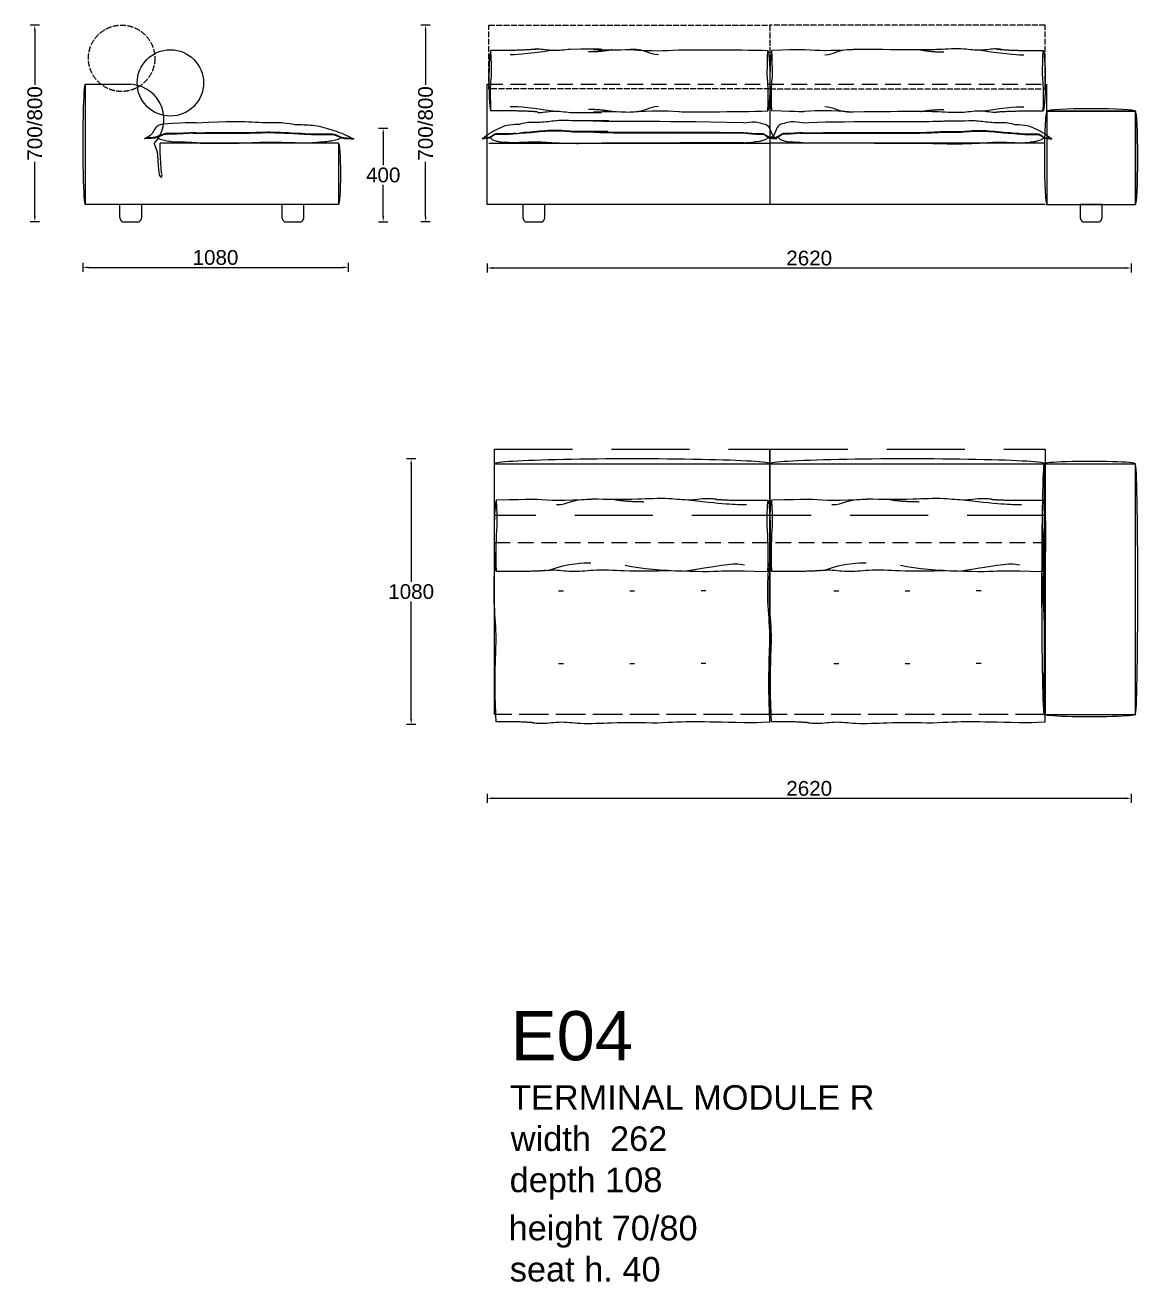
# Model space of a CAD drawing. Header units: millimetres. Extents: x 6668 to 47386, y -6732 to 35544.
# Drawn here: x 21900 to 26427, y 30400 to 35514 of the extents above; entities that cross this region are included whole.
import ezdxf

# ---------------------------------------------------------------- set-up
doc = ezdxf.new("R2010")
doc.units = ezdxf.units.MM
doc.linetypes.add('ACAD_ISO02W100', pattern=[15, 12, -3])
doc.linetypes.add('NASCOSTA', pattern=[9.525, 6.35, -3.175])
doc.layers.add('_ARREDO', color=7, linetype='Continuous')
doc.layers.add('TESTO', color=1, linetype='Continuous')
for name, color, linetype, lineweight in [('_CUSCINO SEDUTA', 8, 'Continuous', 9), ('_QUOTE', 1, 'Continuous', 9), ('_RULLO', 8, 'Continuous', 9)]:
    doc.layers.add(name, color=color, linetype=linetype, lineweight=lineweight)
doc.styles.add('Arial', font='arial.ttf')
doc.styles.get("Standard").update_dxf_attribs({"font": 'arial.ttf'})
doc.dimstyles.new('1_1', dxfattribs={"dimscale": 15, "dimtxt": 4, "dimasz": 1.5, "dimexe": 1.25, "dimexo": 2, "dimtad": 1, "dimtih": 1, "dimtoh": 1, "dimdec": 0, "dimtxsty": 'Standard', "dimcen": 2.5, "dimclrd": 256, "dimclre": 256, "dimclrt": 256, "dimadec": 0, "dimazin": 0, "dimtfac": 1, "dimtdec": 0, "dimtmove": 0, "dimatfit": 3, "dimfxl": 1.25, "dimfxlon": 1, "dimlwe": 0, "dimarcsym": 0})

# ---------------------------------------------------------------- blocks, each defined once
blk = doc.blocks.new('mr_central_112')
at = {"layer": '_ARREDO'}
for p, q in [((-56, -101.99), (-56, 0.01)), ((-56, 0.01), (56, 0.01)), ((56, 0.01), (56, -101.99))]:
    blk.add_line(p, q, dxfattribs=at)
at = {"layer": '_ARREDO', "linetype": 'ACAD_ISO02W100'}
blk.add_line((56, -101.99), (-56, -101.99), dxfattribs=at)
at = {"layer": '_ARREDO'}
blk.add_ellipse((0, 0), major_axis=(56, 0.01), ratio=0.035879, start_param=-0.000011, end_param=3.141593, dxfattribs=at)
at = {"layer": '_CUSCINO SEDUTA'}
for p, q in [((-30, -51.74), (-28, -51.74)), ((-1, -51.74), (1, -51.74)), ((30, -51.74), (28, -51.74)), ((-30, -81.24), (-28, -81.24)), ((-1, -81.24), (1, -81.24)), ((30, -81.24), (28, -81.24))]:
    blk.add_line(p, q, dxfattribs=at)
at = {"layer": '_CUSCINO SEDUTA', "lineweight": 9}
for points, degree in [([(-56.11, -56.03), (-56.31, -51.03), (-56.18, -46.03), (-55.78, -41.05)], 3), ([(55.25, -56.05), (55.08, -51.84), (55.15, -47.62), (55.42, -43.42)], 3), ([(-55.38, -69.61), (-55.45, -65.09), (-55.92, -60.56), (-56.11, -56.03)], 3), ([(55.98, -69.63), (55.91, -65.11), (55.44, -60.59), (55.25, -56.05)], 3), ([(-55.57, -78.73), (-55.47, -75.69), (-55.33, -72.65), (-55.38, -69.61)], 3), ([(55.79, -78.75), (55.89, -75.71), (56.03, -72.67), (55.98, -69.63)], 3), ([(-55.62, -97.4), (-55.83, -91.16), (-55.77, -84.93), (-55.57, -78.73)], 3), ([(55.74, -97.43), (55.53, -91.19), (55.59, -84.96), (55.79, -78.75)], 3), ([(-55.36, -104.97), (-55.4, -102.45), (-55.53, -99.92), (-55.62, -97.4)], 3), ([(56, -104.99), (55.96, -102.47), (55.83, -99.95), (55.74, -97.43)], 3), ([(-40.25, -105.38), (-45.92, -104.86), (-55.36, -104.97)], 2), ([(-40.25, -105.38), (-39.37, -105.5), (-38.55, -105.57), (-37.74, -105.6)], 3), ([(-37.74, -105.6), (-35.1, -105.67), (-32.49, -105.16), (-29.87, -105.07)], 3), ([(-29.87, -105.07), (-26.96, -104.97), (-24.03, -105.38), (-21.08, -105.55)], 3), ([(-21.08, -105.55), (-16.88, -105.78), (-12.64, -105.52), (-8.41, -105.37)], 3), ([(-8.41, -105.37), (-2.17, -105.16), (4.06, -105.21), (10.26, -105.42)], 3), ([(10.26, -105.42), (22.13, -104.67), (27.32, -104.82), (45.47, -105.26)], 3), ([(45.47, -105.26), (46.15, -105.31), (46.84, -105.38), (56, -104.99)], 3)]:
    blk.add_open_spline(points, degree=degree, dxfattribs=at)
at = {"layer": '_RULLO', "linetype": 'NASCOSTA', "ltscale": 5}
blk.add_lwpolyline([(-56, 5.97), (56, 5.97), (56, -21.03), (-56, -21.03)], close=True, dxfattribs=at)
at = {"layer": '_RULLO'}
blk.add_ellipse((-55.19, -29.32), major_axis=(0, 14.51), ratio=0.069077, start_param=0, end_param=3.141593, dxfattribs=at)
at = {"layer": '_RULLO', "extrusion": (0, 0, -1)}
blk.add_ellipse((55.17, -29.34), major_axis=(0, 14.51), ratio=0.069077, start_param=0, end_param=3.141593, dxfattribs=at)
at = {"layer": '_RULLO', "lineweight": 9}
for points, degree in [([(-38.66, -14.54), (-39.34, -14.48), (-40.03, -14.42), (-55.19, -14.81)], 3), ([(-54.92, -25.34), (-54.86, -24.65), (-54.8, -23.97), (-55.19, -14.81)], 3), ([(-16.45, -14.38), (-28.32, -15.13), (-33.5, -14.98), (-38.66, -14.54)], 3), ([(-30.79, -16.59), (-25.61, -16.59), (-25.61, -14.38), (-16.45, -14.38)], 3), ([(2.22, -14.43), (-4.02, -14.64), (-10.25, -14.58), (-16.45, -14.38)], 3), ([(-7.11, -14.56), (-1.61, -15.41), (4.73, -15.41)], 2), ([(14.89, -14.25), (10.69, -14.02), (6.45, -14.28), (2.22, -14.43)], 3), ([(23.68, -14.73), (20.77, -14.83), (17.84, -14.41), (14.89, -14.25)], 3), ([(31.55, -14.2), (28.91, -14.12), (26.31, -14.64), (23.68, -14.73)], 3), ([(23.68, -14.73), (38.39, -16.55), (43.41, -16.55), (46.44, -16.55)], 3), ([(34.06, -14.42), (33.19, -14.3), (32.36, -14.23), (31.55, -14.2)], 3), ([(34.06, -14.42), (38.73, -14.94), (55.17, -14.83)], 2), ([(54.91, -25.36), (54.85, -24.68), (54.79, -23.99), (55.17, -14.83)], 3), ([(-55.19, -43.83), (-55.47, -34.52), (-55.31, -29.92), (-54.92, -25.34)], 3), ([(55.17, -43.85), (55.46, -34.55), (55.29, -29.94), (54.91, -25.36)], 3), ([(-33.82, -43.28), (-26, -40.29), (-19.38, -40.29), (-16.86, -40.29)], 3), ([(45.72, -41.23), (40.7, -40.29), (37.26, -41.28), (21.63, -43.67)], 3), ([(-35.07, -43.41), (-39.75, -43.94), (-55.19, -43.83)], 2), ([(-35.07, -43.41), (-34.2, -43.3), (-33.38, -43.23), (-32.57, -43.2)], 3), ([(-32.57, -43.2), (-29.93, -43.12), (-27.32, -43.64), (-24.7, -43.73)], 3), ([(-24.7, -43.73), (-21.79, -43.83), (-18.86, -43.41), (-15.91, -43.25)], 3), ([(-15.91, -43.25), (-11.71, -43.02), (-7.47, -43.28), (-3.24, -43.43)], 3), ([(-3.24, -43.43), (3, -43.64), (9.23, -43.58), (15.43, -43.38)], 3), ([(-2.83, -41.28), (10.47, -44.07), (32.49, -43.97), (37.64, -43.54)], 3), ([(37.64, -43.54), (38.33, -43.48), (39.01, -43.42), (55.17, -43.81)], 3)]:
    blk.add_open_spline(points, degree=degree, dxfattribs=at)
blk = doc.blocks.new('armrest_38')
at = {"layer": '_ARREDO'}
for p, q in [((-19, -101.99), (-19, 0.01)), ((-19, -0.01), (18, 0.01)), ((18, -101.99), (18, 0.01)), ((-19, -101.99), (18, -101.99))]:
    blk.add_line(p, q, dxfattribs=at)
at = {"layer": '_ARREDO', "extrusion": (0, 0, -1)}
for centre, major_axis, ratio, start_param, end_param in [((-19, -50.99), (0, 51), 0.019608, 3.141593, 6.283185), ((-0.5, -101.99), (-18.5, 0), 0.054047, 3.14149, 6.304844)]:
    blk.add_ellipse(centre, major_axis=major_axis, ratio=ratio, start_param=start_param, end_param=end_param, dxfattribs=at)
at = {"layer": '_ARREDO'}
for centre, major_axis, ratio, start_param, end_param in [((-0.5, 0.01), (18.5, 0), 0.054047, -0.000103, 3.163251), ((18, -50.99), (0, 51), 0.019608, 3.141593, 6.283185)]:
    blk.add_ellipse(centre, major_axis=major_axis, ratio=ratio, start_param=start_param, end_param=end_param, dxfattribs=at)
blk = doc.blocks.new('*D241')
at = {"layer": '_QUOTE', "lineweight": 0, "transparency": 16777216}
for p, q in [((22134.7, 34546.8), (22134.7, 34509.3)), ((23214.5, 34546.8), (23214.5, 34509.3))]:
    blk.add_line(p, q, dxfattribs=at)
at = {"layer": '_QUOTE', "lineweight": -2, "transparency": 16777216}
blk.add_line((22157.2, 34528), (23192, 34528), dxfattribs=at)
at = {"layer": '_QUOTE', "transparency": 16777216}
for points in [[(22157.2, 34531.8), (22157.2, 34524.3), (22134.7, 34528)], [(23192, 34531.8), (23192, 34524.3), (23214.5, 34528)]]:
    blk.add_solid(points, dxfattribs=at)
at = {"layer": 'Defpoints', "color": 0, "transparency": 16777216}
for p in [(22134.7, 34992.4), (23214.5, 34908.8), (23214.5, 34528)]:
    blk.add_point(p, dxfattribs=at)
at = {"layer": '_QUOTE', "transparency": 16777216, "insert": (22674.6, 34568), "char_height": 60, "attachment_point": 5}
blk.add_mtext('1080', dxfattribs=at)
blk = doc.blocks.new('*D350')
at = {"layer": '_QUOTE', "lineweight": 0, "transparency": 16777216}
for p, q in [((23779.7, 34544.3), (23779.7, 34506.8)), ((26399.8, 34544.3), (26399.8, 34506.8))]:
    blk.add_line(p, q, dxfattribs=at)
at = {"layer": '_QUOTE', "lineweight": -2, "transparency": 16777216}
blk.add_line((23802.2, 34525.6), (26377.3, 34525.6), dxfattribs=at)
at = {"layer": '_QUOTE', "transparency": 16777216}
for points in [[(23802.2, 34529.3), (23802.2, 34521.8), (23779.7, 34525.6)], [(26377.3, 34529.3), (26377.3, 34521.8), (26399.8, 34525.6)]]:
    blk.add_solid(points, dxfattribs=at)
at = {"layer": 'Defpoints', "color": 0, "transparency": 16777216}
for p in [(26399.8, 34973.7), (23779.7, 34892.7), (26399.8, 34525.6)]:
    blk.add_point(p, dxfattribs=at)
at = {"layer": '_QUOTE', "transparency": 16777216, "insert": (25089.8, 34565.6), "char_height": 60, "attachment_point": 5}
blk.add_mtext('2620', dxfattribs=at)
blk = doc.blocks.new('*D247')
at = {"layer": '_QUOTE', "lineweight": 0, "transparency": 16777216}
for p, q in [((23779.7, 32386.4), (23779.7, 32348.9)), ((26399.8, 32386.4), (26399.8, 32348.9))]:
    blk.add_line(p, q, dxfattribs=at)
at = {"layer": '_QUOTE', "lineweight": -2, "transparency": 16777216}
blk.add_line((23802.2, 32367.7), (26377.3, 32367.7), dxfattribs=at)
at = {"layer": '_QUOTE', "transparency": 16777216}
for points in [[(23802.2, 32371.4), (23802.2, 32363.9), (23779.7, 32367.7)], [(26377.3, 32371.4), (26377.3, 32363.9), (26399.8, 32367.7)]]:
    blk.add_solid(points, dxfattribs=at)
at = {"layer": 'Defpoints', "color": 0, "transparency": 16777216}
for p in [(26399.8, 32813.4), (23779.7, 32734.8), (26399.8, 32367.7)]:
    blk.add_point(p, dxfattribs=at)
at = {"layer": '_QUOTE', "transparency": 16777216, "insert": (25089.8, 32407.7), "char_height": 60, "attachment_point": 5}
blk.add_mtext('2620', dxfattribs=at)
blk = doc.blocks.new('*D248')
at = {"layer": '_QUOTE', "lineweight": 0, "transparency": 16777216}
for p, q in [((23489.4, 33748.9), (23451.9, 33748.9)), ((23489.4, 32668.4), (23451.9, 32668.4))]:
    blk.add_line(p, q, dxfattribs=at)
at = {"layer": '_QUOTE', "lineweight": -2, "transparency": 16777216}
for p, q in [((23470.6, 33726.4), (23470.6, 33248.6)), ((23470.6, 32690.9), (23470.6, 33168.6))]:
    blk.add_line(p, q, dxfattribs=at)
at = {"layer": '_QUOTE', "transparency": 16777216}
for points in [[(23466.9, 33726.4), (23474.4, 33726.4), (23470.6, 33748.9)], [(23466.9, 32690.9), (23474.4, 32690.9), (23470.6, 32668.4)]]:
    blk.add_solid(points, dxfattribs=at)
at = {"layer": 'Defpoints', "color": 0, "transparency": 16777216}
for p in [(23470.6, 33748.9), (24384.1, 33748.9), (24361.7, 32668.4)]:
    blk.add_point(p, dxfattribs=at)
at = {"layer": '_QUOTE', "transparency": 16777216, "insert": (23470.6, 33208.6), "char_height": 60, "attachment_point": 5}
blk.add_mtext('1080', dxfattribs=at)
blk = doc.blocks.new('*D281')
at = {"layer": '_QUOTE', "lineweight": 0, "transparency": 16777216}
for p, q in [((21958.4, 35513.8), (21920.9, 35513.8)), ((21958.4, 34713.8), (21920.9, 34713.8))]:
    blk.add_line(p, q, dxfattribs=at)
at = {"layer": '_QUOTE', "lineweight": -2, "transparency": 16777216}
for p, q in [((21939.6, 35491.3), (21939.6, 35270.7)), ((21939.6, 34736.3), (21939.6, 34956.9))]:
    blk.add_line(p, q, dxfattribs=at)
at = {"layer": '_QUOTE', "transparency": 16777216}
for points in [[(21935.9, 35491.3), (21943.4, 35491.3), (21939.6, 35513.8)], [(21935.9, 34736.3), (21943.4, 34736.3), (21939.6, 34713.8)]]:
    blk.add_solid(points, dxfattribs=at)
at = {"layer": 'Defpoints', "color": 0, "transparency": 16777216}
for p in [(22509.7, 35513.8), (21939.6, 34713.8), (22702.1, 34713.8)]:
    blk.add_point(p, dxfattribs=at)
at = {"layer": '_QUOTE', "transparency": 16777216, "insert": (21939.6, 35113.8), "char_height": 60, "attachment_point": 5, "rotation": 90}
blk.add_mtext('700/800', dxfattribs=at)
blk = doc.blocks.new('*D282')
at = {"layer": '_QUOTE', "lineweight": 0, "transparency": 16777216}
for p, q in [((23548, 35513.8), (23510.5, 35513.8)), ((23548, 34713.8), (23510.5, 34713.8))]:
    blk.add_line(p, q, dxfattribs=at)
at = {"layer": '_QUOTE', "lineweight": -2, "transparency": 16777216}
for p, q in [((23529.2, 35491.3), (23529.2, 35270.7)), ((23529.2, 34736.3), (23529.2, 34956.9))]:
    blk.add_line(p, q, dxfattribs=at)
at = {"layer": '_QUOTE', "transparency": 16777216}
for points in [[(23525.5, 35491.3), (23533, 35491.3), (23529.2, 35513.8)], [(23525.5, 34736.3), (23533, 34736.3), (23529.2, 34713.8)]]:
    blk.add_solid(points, dxfattribs=at)
at = {"layer": 'Defpoints', "color": 0, "transparency": 16777216}
for p in [(24099.3, 35513.8), (23529.2, 34713.8), (24291.7, 34713.8)]:
    blk.add_point(p, dxfattribs=at)
at = {"layer": '_QUOTE', "transparency": 16777216, "insert": (23529.2, 35113.8), "char_height": 60, "attachment_point": 5, "rotation": 90}
blk.add_mtext('700/800', dxfattribs=at)
blk = doc.blocks.new('*D307')
at = {"layer": '_QUOTE', "lineweight": 0, "transparency": 16777216}
for p, q in [((23338.2, 35093.9), (23375.7, 35093.9)), ((23338.2, 34713.8), (23375.7, 34713.8))]:
    blk.add_line(p, q, dxfattribs=at)
at = {"layer": '_QUOTE', "lineweight": -2, "transparency": 16777216}
for p, q in [((23356.9, 35071.4), (23356.9, 34943.8)), ((23356.9, 34736.3), (23356.9, 34863.8))]:
    blk.add_line(p, q, dxfattribs=at)
at = {"layer": '_QUOTE', "transparency": 16777216}
for points in [[(23353.2, 35071.4), (23360.7, 35071.4), (23356.9, 35093.9)], [(23353.2, 34736.3), (23360.7, 34736.3), (23356.9, 34713.8)]]:
    blk.add_solid(points, dxfattribs=at)
at = {"layer": 'Defpoints', "color": 0, "transparency": 16777216}
for p in [(22713.4, 35093.9), (22713.4, 34713.8), (23356.9, 34713.8)]:
    blk.add_point(p, dxfattribs=at)
at = {"layer": '_QUOTE', "transparency": 16777216, "insert": (23356.9, 34903.8), "char_height": 60, "attachment_point": 5}
blk.add_mtext('400', dxfattribs=at)
blk = doc.blocks.new('PIEDINO MIAMI SOFT_PANAMA H7CM')
at = {"color": 0, "linetype": 'ByBlock', "lineweight": -2}
for points in [[(45, 0), (-45, 0)], [(-45, 0), (-45, -50.4)], [(-45, -50.4), (-45, -51.2), (-44.9, -52), (-44.8, -52.9), (-44.7, -53.7), (-44.5, -54.5), (-44.4, -55.3), (-44.2, -56.1), (-43.9, -56.9), (-43.7, -57.7), (-43.4, -58.5), (-43.1, -59.3), (-42.7, -60), (-42.4, -60.8), (-42, -61.5), (-41.6, -62.2), (-41.1, -63), (-40.7, -63.6), (-40.2, -64.3), (-39.7, -65), (-39.1, -65.6), (-38.6, -66.2), (-38, -66.8), (-37.4, -67.4), (-36.8, -68), (-36.1, -68.5), (-35.5, -69), (-34.8, -69.5), (-34.1, -70)], [(34.1, -70), (34.8, -69.5), (35.5, -69), (36.1, -68.5), (36.8, -68), (37.4, -67.4), (38, -66.8), (38.6, -66.2), (39.1, -65.6), (39.7, -65), (40.2, -64.3), (40.7, -63.6), (41.1, -63), (41.6, -62.2), (42, -61.5), (42.4, -60.8), (42.7, -60), (43.1, -59.3), (43.4, -58.5), (43.7, -57.7), (43.9, -56.9), (44.2, -56.1), (44.4, -55.3), (44.5, -54.5), (44.7, -53.7), (44.8, -52.9), (44.9, -52), (45, -51.2), (45, -50.4)], [(45, -50.4), (45, 0)], [(-34.1, -70), (34.1, -70)]]:
    blk.add_lwpolyline(points, dxfattribs=at)

msp = doc.modelspace()

# ---------------------------------------------------------------- linework, layer by layer
at = {"layer": '_ARREDO'}
for p, q in [((22144.6, 35273.5), (22144.6, 34783.8)), ((22144.6, 35273.5), (22305.9, 35273.5)), ((23779.7, 34783.8), (23779.7, 35273.5)), ((24929.7, 35284.5), (24929.7, 34783.8)), ((26056.8, 35163.7), (26056.8, 35273.5)), ((26056.8, 35163.7), (26416.8, 35163.7)), ((26056.8, 35163.7), (26056.8, 34783.8)), ((26416.8, 35163.7), (26056.8, 35163.7)), ((26056.8, 35163.7), (26056.8, 34783.8)), ((26416.8, 35163.7), (26416.8, 34783.8)), ((26416.8, 34783.8), (26416.8, 35163.7)), ((23174.5, 35033.8), (22449.5, 35033.8)), ((23174.5, 35033.8), (23174.5, 34783.8)), ((23786.8, 35033.8), (24929.7, 35033.8)), ((26049.7, 35033.8), (24929.7, 35033.8)), ((23174.5, 34783.8), (22144.6, 34783.8)), ((24929.7, 34783.8), (23779.7, 34783.8)), ((26049.7, 34783.8), (24929.7, 34783.8)), ((26056.8, 34783.8), (26416.8, 34783.8))]:
    msp.add_line(p, q, dxfattribs=at)
for points in [[(22144.6, 35273.5), (22328.4, 35273.5)], [(22338, 35272.1), (22328.4, 35273.5)], [(22425, 35032.5), (22426.5, 35028.2), (22437.1, 34998.3), (22442.7, 34926.6), (22446.1, 34904), (22451.2, 34896.1), (22456.8, 34895.6), (22457.2, 34903.5), (22455.5, 34914.1), (22453.4, 34930), (22449.5, 34996), (22448.9, 35020.8), (22449.5, 35029.3), (22449.5, 35033.8)]]:
    msp.add_lwpolyline(points, dxfattribs=at)
at = {"layer": '_ARREDO', "linetype": 'NASCOSTA', "ltscale": 10}
for points in [[(23779.7, 35273.5), (26056.8, 35273.5)], [(23809.7, 33408.9), (26049.7, 33408.9)]]:
    msp.add_lwpolyline(points, dxfattribs=at)
at = {"layer": '_ARREDO'}
msp.add_arc((22323.6, 35131.2), 141.6, 315.7566, 84.1693, dxfattribs=at)
for centre, major_axis, ratio, start_param, end_param in [((22144.6, 35028.9), (0, 244.6), 0.040884, 0, 3.141593), ((26056.8, 34973.7), (0, -189.9), 0.052652, 3.141593, 6.283185), ((26236.8, 35163.7), (-180, 0), 0.055556, 3.141593, 6.283185), ((26416.8, 34973.7), (0, 189.9), 0.052652, 3.141593, 6.283185), ((23174.5, 34908.8), (0, 125), 0.08, 3.141593, 6.283185)]:
    msp.add_ellipse(centre, major_axis=major_axis, ratio=ratio, start_param=start_param, end_param=end_param, dxfattribs=at)
at = {"layer": '_CUSCINO SEDUTA'}
for p, q in [((23024.9, 35073.4), (22993.7, 35074.8)), ((23894.1, 35073.4), (23913.8, 35074.8)), ((25942.4, 35073.4), (25922.8, 35074.8))]:
    msp.add_line(p, q, dxfattribs=at)
for points, degree in [([(22441, 35104.6), (22427.6, 35096.4), (22423.1, 35079.7), (22412.9, 35068.8)], 3), ([(22461.4, 35111.3), (22453.2, 35109.7), (22446.4, 35107.9), (22441, 35104.6)], 3), ([(22596.2, 35116.9), (22586.1, 35116.8), (22576.1, 35117.9), (22461.4, 35111.3)], 3), ([(22596.2, 35116.9), (22742.7, 35123.3), (22768.9, 35121.5), (22810.3, 35120.9)], 3), ([(22810.3, 35120.9), (22846.8, 35118.4), (22883.6, 35117.3), (22912.4, 35117.9)], 3), ([(22912.4, 35117.9), (22931.6, 35118.3), (22947.2, 35119.6), (22993.7, 35110.3)], 3), ([(22993.6, 35110.3), (22999.4, 35110), (23005.2, 35109.8), (23024.9, 35109)], 3), ([(23024.9, 35109), (23049.5, 35107.9), (23073.6, 35106.4), (23096.3, 35103.1)], 3), ([(23096.3, 35103.1), (23180.4, 35078.6), (23193.9, 35071.7), (23207.7, 35065)], 3), ([(23849, 35103.1), (23796, 35078.6), (23787.5, 35071.7), (23778.8, 35065)], 3), ([(23894.1, 35109), (23878.6, 35107.9), (23863.3, 35106.4), (23849, 35103.1)], 3), ([(23913.8, 35110.3), (23910.2, 35110), (23906.5, 35109.8), (23894.1, 35109)], 3), ([(23965, 35117.9), (23953, 35118.3), (23943.1, 35119.6), (23913.8, 35110.3)], 3), ([(23992.4, 35081.7), (23975.9, 35080.1), (23959.6, 35078), (23943.2, 35077.4)], 3), ([(24029.4, 35120.9), (24006.5, 35118.4), (23983.2, 35117.3), (23965, 35117.9)], 3), ([(24084.1, 35084.6), (24053.7, 35086.6), (24022.7, 35084.8), (23992.4, 35081.7)], 3), ([(24085.4, 35082.1), (24055, 35084.2), (24024.1, 35082.4), (23993.7, 35079.3)], 3), ([(24085.4, 35125.9), (24066.7, 35125.6), (24048.2, 35122.8), (24029.4, 35120.9)], 3), ([(24126.3, 35081.2), (24112.3, 35081.8), (24098.2, 35083.6), (24084.1, 35084.6)], 3), ([(24233.7, 35123.8), (24122.4, 35124), (24103.9, 35126.2), (24085.4, 35125.9)], 3), ([(24127.7, 35078.7), (24113.6, 35079.4), (24099.5, 35081.2), (24085.4, 35082.1)], 3), ([(24270.2, 35081.2), (24253.2, 35081.2), (24236, 35080.4), (24126.3, 35081.2)], 3), ([(24237.1, 35122.4), (24203.6, 35122.9), (24189.4, 35124.1), (24275, 35124.3)], 3), ([(24240.4, 35078.5), (24217, 35079.8), (24193.7, 35081.2)], 2), ([(24275, 35124.3), (24261.2, 35124.4), (24247.5, 35123.6), (24233.7, 35123.8)], 3), ([(24823.3, 35116.9), (24430.9, 35123.3), (24300, 35121.5), (24237.1, 35122.4)], 3), ([(24823.3, 35116.9), (24838.1, 35116.8), (24852.5, 35122.5), (24870.9, 35120.2)], 3), ([(24870.9, 35120.2), (24879.5, 35119.2), (24889, 35116.3), (24897.1, 35114.2)], 3), ([(24897.1, 35114.2), (24907.4, 35111.6), (24915.5, 35110), (24921.1, 35104.6)], 3), ([(24921.1, 35104.6), (24929.6, 35096.4), (24932.5, 35079.7), (24938.9, 35068.8)], 3), ([(24964.4, 35104.6), (24956, 35096.4), (24953.1, 35079.7), (24946.7, 35068.8)], 3), ([(24988.5, 35114.2), (24978.2, 35111.6), (24970.1, 35110), (24964.4, 35104.6)], 3), ([(25014.7, 35120.2), (25006.1, 35119.2), (24996.6, 35116.3), (24988.5, 35114.2)], 3), ([(25062.3, 35116.9), (25047.5, 35116.8), (25033, 35122.5), (25014.7, 35120.2)], 3), ([(25062.3, 35116.9), (25198.6, 35123.3), (25528.9, 35121.5), (25592.3, 35122.4)], 3), ([(25589.1, 35078.5), (25612.5, 35079.8), (25635.8, 35081.2), (25659.2, 35081.2)], 3), ([(25592.3, 35122.4), (25625.8, 35122.9), (25640.1, 35124.1), (25654.4, 35124.3)], 3), ([(25654.4, 35124.3), (25668.1, 35124.4), (25681.9, 35123.6), (25695.7, 35123.8)], 3), ([(25659.2, 35081.2), (25676.2, 35081.2), (25693.3, 35080.4), (25710.3, 35081.2)], 3), ([(25695.7, 35123.8), (25714.2, 35124), (25732.7, 35126.2), (25751.2, 35125.9)], 3), ([(25708.8, 35078.7), (25723, 35079.4), (25737, 35081.2), (25751.2, 35082.1)], 3), ([(25710.3, 35081.2), (25724.3, 35081.8), (25738.3, 35083.6), (25752.5, 35084.6)], 3), ([(25751.2, 35125.9), (25769.8, 35125.6), (25788.3, 35122.8), (25807.1, 35120.9)], 3), ([(25751.2, 35082.1), (25781.6, 35084.2), (25812.4, 35082.4), (25842.9, 35079.3)], 3), ([(25752.5, 35084.6), (25782.9, 35086.6), (25813.9, 35084.8), (25844.2, 35081.7)], 3), ([(25807.1, 35120.9), (25830.1, 35118.4), (25853.3, 35117.3), (25871.5, 35117.9)], 3), ([(25844.2, 35081.7), (25860.7, 35080.1), (25876.9, 35078), (25893.3, 35077.4)], 3), ([(25871.5, 35117.9), (25883.6, 35118.3), (25893.5, 35119.6), (25922.8, 35110.3)], 3), ([(25922.7, 35110.3), (25926.4, 35110), (25930, 35109.8), (25942.4, 35109)], 3), ([(25942.4, 35109), (25958, 35107.9), (25973.2, 35106.4), (25987.5, 35103.1)], 3), ([(25987.5, 35103.1), (26040.5, 35078.6), (26049.1, 35071.7), (26057.8, 35065)], 3), ([(22412.9, 35068.8), (22405.6, 35061), (22395.6, 35056.3), (22385.4, 35051.5)], 3), ([(22407.5, 35052.9), (22399.9, 35052.6), (22392.7, 35052.1), (22385.4, 35051.5)], 3), ([(22405.3, 35055.3), (22400.9, 35055.1), (22396.3, 35054.9), (22391.9, 35054.6)], 3), ([(22426.3, 35056.8), (22420.2, 35055.7), (22412.7, 35055.6), (22405.3, 35055.3)], 3), ([(22428.5, 35054.4), (22422.3, 35053.2), (22414.8, 35053.2), (22407.5, 35052.9)], 3), ([(22440.8, 35061.9), (22436.4, 35060), (22432, 35058), (22426.3, 35056.8)], 3), ([(22442.9, 35059.5), (22438.6, 35057.6), (22434.1, 35055.5), (22428.5, 35054.4)], 3), ([(22438.2, 35057.5), (22441.4, 35054.7), (22444.5, 35051.9), (22449.7, 35049.7)], 3), ([(22456.2, 35068), (22450.9, 35065.9), (22445.8, 35064.1), (22440.8, 35061.9)], 3), ([(22458.4, 35065.6), (22452.9, 35063.5), (22448, 35061.6), (22442.9, 35059.5)], 3), ([(22449.7, 35049.7), (22455.7, 35047.3), (22464.4, 35045.8), (22472.9, 35044.1)], 3), ([(22471.6, 35072.3), (22465.7, 35071.6), (22460.9, 35069.7), (22456.2, 35068)], 3), ([(22473.7, 35069.9), (22467.8, 35069.2), (22463, 35067.3), (22458.4, 35065.6)], 3), ([(22488.6, 35072.5), (22482.6, 35072.7), (22476.7, 35073), (22471.6, 35072.3)], 3), ([(22472.9, 35044.1), (22480.5, 35042.7), (22488, 35041.2), (22496, 35040.2)], 3), ([(22490.6, 35070.1), (22484.7, 35070.2), (22478.9, 35070.6), (22473.7, 35069.9)], 3), ([(22596.2, 35076.2), (22562.4, 35076.4), (22526.5, 35071.5), (22488.6, 35072.5)], 3), ([(22584.3, 35073.7), (22563.1, 35073.9), (22527.9, 35069.1), (22490.6, 35070.1)], 3), ([(22496, 35040.2), (22505.5, 35039.1), (22515.7, 35038.8), (22525.8, 35038.4)], 3), ([(22598.3, 35034.7), (22574.2, 35035.8), (22549.9, 35037.1), (22525.8, 35038.4)], 3), ([(22584.3, 35073.7), (22794.7, 35073.7), (22828.1, 35074.8), (22861.2, 35076)], 3), ([(22596.2, 35076.2), (22803.4, 35076.4), (22833.4, 35077.4), (22863.4, 35078.5)], 3), ([(22598.3, 35034.7), (22634.9, 35031.2), (22671.7, 35036), (22754.1, 35033.3)], 3), ([(22754.1, 35033.3), (22799.6, 35034.9), (22845.1, 35037.4), (22890.7, 35037.8)], 3), ([(22861.2, 35076), (22893, 35077.6), (22918.8, 35075.5), (22944.9, 35074.9)], 3), ([(22863.4, 35078.5), (22895.2, 35080.1), (22921, 35078), (22947, 35077.4)], 3), ([(22890.7, 35037.8), (22938.8, 35038.1), (22987.1, 35036.1), (23035.3, 35034.4)], 3), ([(22944.9, 35074.9), (22961.1, 35074.6), (22977.3, 35074.7), (22993.6, 35072.8)], 3), ([(22947, 35077.4), (22962.5, 35077), (22978.1, 35077.1), (22993.7, 35074.8)], 3), ([(22993.6, 35072.8), (22999.4, 35072.5), (23005.2, 35072.2), (23024.9, 35071.1)], 3), ([(23024.9, 35073.4), (23060.1, 35071.5), (23095.3, 35070.1), (23132.5, 35071.5)], 3), ([(23024.9, 35071.1), (23060.1, 35069.2), (23095.3, 35067.7), (23132.5, 35069.2)], 3), ([(23035.3, 35034.4), (23056, 35035.3), (23076.7, 35036.5), (23097.4, 35037.6)], 3), ([(23127.3, 35039.4), (23117.7, 35038.2), (23107.6, 35037.9), (23097.4, 35037.6)], 3), ([(23150.4, 35043.3), (23142.6, 35041.9), (23135.2, 35040.3), (23127.3, 35039.4)], 3), ([(23132.5, 35071.5), (23138.5, 35071.8), (23144.4, 35072.1), (23149.6, 35071.5)], 3), ([(23132.5, 35069.2), (23138.5, 35069.4), (23144.4, 35069.7), (23149.6, 35069.1)], 3), ([(23149.6, 35071.5), (23155.4, 35070.7), (23160.3, 35068.8), (23164.9, 35067.1)], 3), ([(23149.6, 35069.1), (23155.4, 35068.4), (23160.3, 35066.5), (23164.9, 35064.7)], 3), ([(23173.5, 35048.9), (23167.5, 35046.5), (23158.8, 35044.9), (23150.4, 35043.3)], 3), ([(23164.9, 35067.1), (23170.2, 35065), (23175.3, 35063.2), (23180.2, 35061)], 3), ([(23164.9, 35064.7), (23170.2, 35062.7), (23175.3, 35060.8), (23180.2, 35058.7)], 3), ([(23185, 35056.6), (23181.9, 35053.8), (23178.6, 35051), (23173.5, 35048.9)], 3), ([(23180.2, 35061), (23184.6, 35059.1), (23189.1, 35057), (23194.8, 35055.9)], 3), ([(23180.2, 35058.7), (23184.6, 35056.8), (23189.1, 35054.7), (23194.8, 35053.6)], 3), ([(23194.8, 35055.9), (23200.9, 35054.8), (23208.6, 35054.7), (23215.8, 35054.4)], 3), ([(23194.8, 35053.6), (23200.9, 35052.4), (23208.6, 35052.3), (23215.8, 35052.1)], 3), ([(23207.7, 35065), (23217.6, 35060.2), (23227.8, 35055.4), (23237.8, 35050.6)], 3), ([(23215.8, 35054.4), (23223.3, 35054.1), (23230.6, 35053.6), (23237.8, 35053)], 3), ([(23215.8, 35052.1), (23223.3, 35051.8), (23230.6, 35051.2), (23237.8, 35050.7)], 3), ([(23778.8, 35065), (23772.5, 35060.2), (23766.1, 35055.4), (23759.8, 35050.6)], 3), ([(23773.7, 35054.4), (23768.9, 35054.1), (23764.4, 35053.6), (23759.8, 35053)], 3), ([(23773.7, 35052.1), (23768.9, 35051.8), (23764.4, 35051.2), (23759.8, 35050.7)], 3), ([(23786.9, 35055.9), (23783.1, 35054.8), (23778.2, 35054.7), (23773.7, 35054.4)], 3), ([(23786.9, 35053.6), (23783.1, 35052.4), (23778.2, 35052.3), (23773.7, 35052.1)], 3), ([(23796.1, 35061), (23793.3, 35059.1), (23790.5, 35057), (23786.9, 35055.9)], 3), ([(23796.1, 35058.7), (23793.3, 35056.8), (23790.5, 35054.7), (23786.9, 35053.6)], 3), ([(23793.1, 35056.6), (23795.1, 35053.8), (23797.1, 35051), (23800.3, 35048.9)], 3), ([(23805.8, 35067.1), (23802.4, 35065), (23799.2, 35063.2), (23796.1, 35061)], 3), ([(23805.8, 35064.7), (23802.4, 35062.7), (23799.2, 35060.8), (23796.1, 35058.7)], 3), ([(23800.3, 35048.9), (23804.1, 35046.5), (23809.6, 35044.9), (23815, 35043.3)], 3), ([(23815.4, 35071.5), (23811.8, 35070.7), (23808.7, 35068.8), (23805.8, 35067.1)], 3), ([(23815.4, 35069.1), (23811.8, 35068.4), (23808.7, 35066.5), (23805.8, 35064.7)], 3), ([(23815, 35043.3), (23819.8, 35041.9), (23824.5, 35040.3), (23829.5, 35039.4)], 3), ([(23826.2, 35071.5), (23822.4, 35071.8), (23818.7, 35072.1), (23815.4, 35071.5)], 3), ([(23826.2, 35069.2), (23822.4, 35069.4), (23818.7, 35069.7), (23815.4, 35069.1)], 3), ([(23894.1, 35073.4), (23871.9, 35071.5), (23849.7, 35070.1), (23826.2, 35071.5)], 3), ([(23894.1, 35071.1), (23871.9, 35069.2), (23849.7, 35067.7), (23826.2, 35069.2)], 3), ([(23829.5, 35039.4), (23835.5, 35038.2), (23841.9, 35037.9), (23848.4, 35037.6)], 3), ([(23887.5, 35034.4), (23874.5, 35035.3), (23861.4, 35036.5), (23848.4, 35037.6)], 3), ([(23978.7, 35037.8), (23948.4, 35038.1), (23917.9, 35036.1), (23887.6, 35034.4)], 3), ([(23913.8, 35072.8), (23910.2, 35072.5), (23906.5, 35072.2), (23894.1, 35071.1)], 3), ([(23943.2, 35077.4), (23933.4, 35077), (23923.6, 35077.1), (23913.8, 35074.8)], 3), ([(23944.5, 35074.9), (23934.3, 35074.6), (23924.1, 35074.7), (23913.8, 35072.8)], 3), ([(23993.7, 35079.3), (23977.3, 35077.6), (23961, 35075.5), (23944.5, 35074.9)], 3), ([(24064.9, 35033.3), (24036.2, 35034.9), (24007.5, 35037.4), (23978.7, 35037.8)], 3), ([(24218.3, 35032.2), (24118.3, 35030.3), (24064.9, 35033.3)], 2), ([(24271.5, 35078.7), (24254.5, 35078.7), (24237.4, 35078), (24127.7, 35078.7)], 3), ([(24241.8, 35076), (24218.3, 35077.4), (24195.1, 35078.8)], 2), ([(24822, 35034.7), (24270.8, 35034.1), (24244.6, 35033), (24218.3, 35032.2)], 3), ([(24823.3, 35076.2), (24278.2, 35076.4), (24259.3, 35077.4), (24240.4, 35078.5)], 3), ([(24830.8, 35073.7), (24283.7, 35073.7), (24262.6, 35074.8), (24241.8, 35076)], 3), ([(24822, 35034.7), (24837.2, 35035.8), (24852.4, 35037.1), (24867.6, 35038.4)], 3), ([(24823.3, 35076.2), (24844.6, 35076.4), (24867.2, 35071.5), (24891.1, 35072.5)], 3), ([(24830.8, 35073.7), (24844.1, 35073.9), (24866.3, 35069.1), (24889.9, 35070.1)], 3), ([(24886.4, 35040.2), (24880.5, 35039.1), (24874, 35038.8), (24867.6, 35038.4)], 3), ([(24901.1, 35044.1), (24896.2, 35042.7), (24891.5, 35041.2), (24886.4, 35040.2)], 3), ([(24889.9, 35070.1), (24893.6, 35070.2), (24897.3, 35070.6), (24900.5, 35069.9)], 3), ([(24891.1, 35072.5), (24894.9, 35072.7), (24898.6, 35073), (24901.9, 35072.3)], 3), ([(24900.5, 35069.9), (24904.2, 35069.2), (24907.3, 35067.3), (24910.2, 35065.6)], 3), ([(24915.7, 35049.7), (24911.9, 35047.3), (24906.4, 35045.8), (24901.1, 35044.1)], 3), ([(24901.9, 35072.3), (24905.6, 35071.6), (24908.6, 35069.7), (24911.6, 35068)], 3), ([(24910.2, 35065.6), (24913.6, 35063.5), (24916.7, 35061.6), (24919.9, 35059.5)], 3), ([(24911.6, 35068), (24914.9, 35065.9), (24918.1, 35064.1), (24921.3, 35061.9)], 3), ([(24922.9, 35057.5), (24920.9, 35054.7), (24918.9, 35051.9), (24915.7, 35049.7)], 3), ([(24919.9, 35059.5), (24922.7, 35057.6), (24925.5, 35055.5), (24929, 35054.4)], 3), ([(24921.3, 35061.9), (24924, 35060), (24926.8, 35058), (24930.4, 35056.8)], 3), ([(24929, 35054.4), (24932.9, 35053.2), (24937.7, 35053.2), (24942.3, 35052.9)], 3), ([(24946.7, 35068.8), (24942.1, 35061), (24935.8, 35056.3), (24929.4, 35051.5)], 3), ([(24943.3, 35052.9), (24938.5, 35052.6), (24934, 35052.1), (24929.4, 35051.5)], 3), ([(24930.4, 35056.8), (24934.2, 35055.7), (24939, 35055.6), (24943.7, 35055.3)], 3), ([(24941.9, 35055.3), (24939.1, 35055.1), (24936.2, 35054.9), (24933.5, 35054.6)], 3), ([(24938.9, 35068.8), (24943.5, 35061), (24949.8, 35056.3), (24956.2, 35051.5)], 3), ([(24955.2, 35056.8), (24951.3, 35055.7), (24946.6, 35055.6), (24941.9, 35055.3)], 3), ([(24942.3, 35052.9), (24947.1, 35052.6), (24951.6, 35052.1), (24956.2, 35051.5)], 3), ([(24956.5, 35054.4), (24952.7, 35053.2), (24947.9, 35053.2), (24943.3, 35052.9)], 3), ([(24943.7, 35055.3), (24946.5, 35055.1), (24949.4, 35054.9), (24952.1, 35054.6)], 3), ([(24964.3, 35061.9), (24961.6, 35060), (24958.7, 35058), (24955.2, 35056.8)], 3), ([(24965.7, 35059.5), (24962.9, 35057.6), (24960.1, 35055.5), (24956.5, 35054.4)], 3), ([(24962.7, 35057.5), (24964.7, 35054.7), (24966.6, 35051.9), (24969.9, 35049.7)], 3), ([(24974, 35068), (24970.7, 35065.9), (24967.5, 35064.1), (24964.3, 35061.9)], 3), ([(24975.4, 35065.6), (24972, 35063.5), (24968.9, 35061.6), (24965.7, 35059.5)], 3), ([(24969.9, 35049.7), (24973.7, 35047.3), (24979.2, 35045.8), (24984.5, 35044.1)], 3), ([(24983.7, 35072.3), (24980, 35071.6), (24977, 35069.7), (24974, 35068)], 3), ([(24985, 35069.9), (24981.4, 35069.2), (24978.3, 35067.3), (24975.4, 35065.6)], 3), ([(24994.4, 35072.5), (24990.7, 35072.7), (24987, 35073), (24983.7, 35072.3)], 3), ([(24984.5, 35044.1), (24989.4, 35042.7), (24994.1, 35041.2), (24999.1, 35040.2)], 3), ([(24995.7, 35070.1), (24992, 35070.2), (24988.3, 35070.6), (24985, 35069.9)], 3), ([(25062.3, 35076.2), (25041, 35076.4), (25018.3, 35071.5), (24994.4, 35072.5)], 3), ([(25054.8, 35073.7), (25041.5, 35073.9), (25019.3, 35069.1), (24995.7, 35070.1)], 3), ([(24999.1, 35040.2), (25005.1, 35039.1), (25011.5, 35038.8), (25017.9, 35038.4)], 3), ([(25063.6, 35034.7), (25048.4, 35035.8), (25033.1, 35037.1), (25017.9, 35038.4)], 3), ([(25054.8, 35073.7), (25545.8, 35073.7), (25566.8, 35074.8), (25587.7, 35076)], 3), ([(25062.3, 35076.2), (25551.2, 35076.4), (25570.2, 35077.4), (25589.1, 35078.5)], 3), ([(25063.6, 35034.7), (25558.7, 35034.1), (25584.9, 35033), (25611.2, 35032.2)], 3), ([(25587.7, 35076), (25611.1, 35077.4), (25634.4, 35078.8), (25657.9, 35078.7)], 3), ([(25611.2, 35032.2), (25664.6, 35030.6), (25718.2, 35030.3), (25771.6, 35033.3)], 3), ([(25657.9, 35078.7), (25674.9, 35078.7), (25692, 35078), (25708.8, 35078.7)], 3), ([(25771.6, 35033.3), (25800.4, 35034.9), (25829.1, 35037.4), (25857.8, 35037.8)], 3), ([(25842.9, 35079.3), (25859.3, 35077.6), (25875.5, 35075.5), (25892, 35074.9)], 3), ([(25857.8, 35037.8), (25888.2, 35038.1), (25918.6, 35036.1), (25949, 35034.4)], 3), ([(25892, 35074.9), (25902.2, 35074.6), (25912.4, 35074.7), (25922.7, 35072.8)], 3), ([(25893.3, 35077.4), (25903.1, 35077), (25913, 35077.1), (25922.8, 35074.8)], 3), ([(25922.7, 35072.8), (25926.4, 35072.5), (25930, 35072.2), (25942.4, 35071.1)], 3), ([(25942.4, 35073.4), (25964.7, 35071.5), (25986.9, 35070.1), (26010.4, 35071.5)], 3), ([(25942.4, 35071.1), (25964.7, 35069.2), (25986.9, 35067.7), (26010.4, 35069.2)], 3), ([(25949, 35034.4), (25962, 35035.3), (25975.2, 35036.5), (25988.2, 35037.6)], 3), ([(26007.1, 35039.4), (26001, 35038.2), (25994.6, 35037.9), (25988.2, 35037.6)], 3), ([(26021.6, 35043.3), (26016.7, 35041.9), (26012, 35040.3), (26007.1, 35039.4)], 3), ([(26010.4, 35071.5), (26014.1, 35071.8), (26017.8, 35072.1), (26021.1, 35071.5)], 3), ([(26010.4, 35069.2), (26014.1, 35069.4), (26017.8, 35069.7), (26021.1, 35069.1)], 3), ([(26021.1, 35071.5), (26024.8, 35070.7), (26027.8, 35068.8), (26030.8, 35067.1)], 3), ([(26021.1, 35069.1), (26024.8, 35068.4), (26027.8, 35066.5), (26030.8, 35064.7)], 3), ([(26036.2, 35048.9), (26032.4, 35046.5), (26026.9, 35044.9), (26021.6, 35043.3)], 3), ([(26030.8, 35067.1), (26034.1, 35065), (26037.3, 35063.2), (26040.4, 35061)], 3), ([(26030.8, 35064.7), (26034.1, 35062.7), (26037.3, 35060.8), (26040.4, 35058.7)], 3), ([(26043.5, 35056.6), (26041.5, 35053.8), (26039.4, 35051), (26036.2, 35048.9)], 3), ([(26040.4, 35061), (26043.2, 35059.1), (26046, 35057), (26049.6, 35055.9)], 3), ([(26040.4, 35058.7), (26043.2, 35056.8), (26046, 35054.7), (26049.6, 35053.6)], 3), ([(26049.6, 35055.9), (26053.5, 35054.8), (26058.3, 35054.7), (26062.9, 35054.4)], 3), ([(26049.6, 35053.6), (26053.5, 35052.4), (26058.3, 35052.3), (26062.9, 35052.1)], 3), ([(26057.8, 35065), (26064, 35060.2), (26070.4, 35055.4), (26076.8, 35050.6)], 3), ([(26062.9, 35054.4), (26067.6, 35054.1), (26072.2, 35053.6), (26076.7, 35053)], 3), ([(26062.9, 35052.1), (26067.6, 35051.8), (26072.2, 35051.2), (26076.7, 35050.7)], 3)]:
    msp.add_open_spline(points, degree=degree, dxfattribs=at)
at = {"layer": '_RULLO', "linetype": 'ACAD_ISO02W100', "ltscale": 2}
for points in [[(23786.8, 35513.8), (24929.7, 35513.8), (24929.7, 35254.5), (23786.8, 35254.5)], [(26049.7, 35513.8), (24929.7, 35513.8), (24929.7, 35254.5), (26049.7, 35254.5)]]:
    msp.add_lwpolyline(points, close=True, dxfattribs=at)
msp.add_circle((22292.7, 35378.8), 135, dxfattribs=at)
at = {"layer": '_RULLO'}
msp.add_circle((22491, 35278.8), 135, dxfattribs=at)
for centre, major_axis, ratio, start_param, end_param in [((23794.8, 35287.6), (0, -122.9), 0.065265, 3.141593, 6.283185), ((24937.8, 35288.2), (0, 122.6), 0.065432, -0.000114, 3.139138)]:
    msp.add_ellipse(centre, major_axis=major_axis, ratio=ratio, start_param=start_param, end_param=end_param, dxfattribs=at)
at = {"layer": '_RULLO', "extrusion": (0, 0, -1)}
for centre, major_axis, ratio, start_param, end_param in [((24921.7, 35288.2), (0, 122.6), 0.065432, -0.000114, 3.139138), ((26041.7, 35287.6), (0, -122.9), 0.065265, 3.141593, 6.283185)]:
    msp.add_ellipse(centre, major_axis=major_axis, ratio=ratio, start_param=start_param, end_param=end_param, dxfattribs=at)
at = {"layer": '_RULLO', "lineweight": 9}
for points, degree in [([(23984.4, 35416.8), (23927, 35409.4), (23794.8, 35410.5)], 2), ([(23797, 35305.2), (23797.4, 35312), (23798.5, 35318.9), (23794.8, 35410.5)], 3), ([(24047.4, 35411.5), (23929.7, 35393.3), (23889.6, 35393.3), (23873.3, 35393.3)], 3), ([(23964.4, 35414.6), (23971.3, 35415.8), (23977.9, 35416.5), (23984.4, 35416.8)], 3), ([(23984.4, 35416.8), (24005.5, 35417.6), (24026.4, 35412.4), (24047.4, 35411.5)], 3), ([(24047.4, 35411.5), (24070.7, 35410.5), (24094.1, 35414.7), (24117.7, 35416.3)], 3), ([(24117.7, 35416.3), (24244.1, 35418.6), (24278, 35416), (24211.9, 35414.5)], 3), ([(24286.6, 35413.2), (24242.6, 35404.7), (24191.9, 35404.7)], 2), ([(24211.9, 35414.5), (24261.9, 35412.4), (24311.7, 35413), (24361.3, 35415)], 3), ([(24361.3, 35415), (24456.3, 35407.5), (24497.8, 35409), (24559, 35413.4)], 3), ([(24476.1, 35392.9), (24434.6, 35392.9), (24434.6, 35415), (24361.3, 35415)], 3), ([(24559, 35413.4), (24564.5, 35414), (24800, 35414.6), (24921.7, 35410.7)], 3), ([(24919.6, 35305.4), (24919.1, 35312.3), (24918.6, 35319.1), (24921.7, 35410.7)], 3), ([(25070.5, 35413.4), (25065, 35414), (25059.5, 35414.6), (24937.7, 35410.7)], 3), ([(24939.9, 35305.4), (24940.3, 35312.3), (24940.8, 35319.1), (24937.8, 35410.7)], 3), ([(25268.1, 35415), (25173.2, 35407.5), (25131.7, 35409), (25070.5, 35413.4)], 3), ([(25153.4, 35392.9), (25194.8, 35392.9), (25194.8, 35415), (25268.1, 35415)], 3), ([(25617.5, 35414.5), (25567.6, 35412.4), (25517.2, 35413), (25268.1, 35415)], 3), ([(25542.8, 35413.2), (25586.9, 35404.7), (25637.5, 35404.7)], 2), ([(25718.9, 35416.3), (25685.3, 35418.6), (25651.4, 35416), (25617.5, 35414.5)], 3), ([(25789.2, 35411.5), (25765.9, 35410.5), (25742.5, 35414.7), (25718.9, 35416.3)], 3), ([(25852.1, 35416.8), (25831, 35417.6), (25810.2, 35412.4), (25789.2, 35411.5)], 3), ([(25789.2, 35411.5), (25906.9, 35393.3), (25947, 35393.3), (25963.3, 35393.3)], 3), ([(25872.2, 35414.6), (25865.2, 35415.8), (25858.7, 35416.5), (25852.1, 35416.8)], 3), ([(25852.1, 35416.8), (25909.6, 35409.4), (26041.7, 35410.5)], 2), ([(26039.6, 35305.2), (26039.1, 35312), (26038, 35318.9), (26041.7, 35410.5)], 3), ([(23794.8, 35164.8), (23792.5, 35257.8), (23793.9, 35273.1), (23797, 35305.2)], 3), ([(24921.7, 35164.5), (24923.9, 35261.6), (24922.6, 35275), (24919.6, 35305.4)], 3), ([(24937.7, 35164.5), (24935.6, 35261.6), (24936.9, 35275), (24939.9, 35305.4)], 3), ([(26041.7, 35164.8), (26044, 35257.8), (26042.7, 35273.1), (26039.6, 35305.2)], 3), ([(23984.4, 35160.6), (23927, 35165.8), (23794.8, 35164.8)], 2), ([(24047.4, 35163.8), (23929.7, 35181.9), (23889.6, 35181.9), (23873.3, 35181.9)], 3), ([(23984.4, 35158.4), (24005.5, 35157.7), (24026.4, 35162.8), (24047.4, 35163.8)], 3), ([(24047.4, 35163.8), (24070.7, 35164.7), (24094.1, 35160.6), (24117.7, 35158.9)], 3), ([(24117.7, 35158.9), (24244.1, 35156.6), (24278, 35159.3), (24211.9, 35160.7)], 3), ([(24286.6, 35162.1), (24242.6, 35170.5), (24191.9, 35170.5)], 2), ([(24211.9, 35160.7), (24261.9, 35162.9), (24311.7, 35162.3), (24361.3, 35160.3)], 3), ([(24476.1, 35182.4), (24434.6, 35182.4), (24434.6, 35160.3), (24361.3, 35160.3)], 3), ([(24361.3, 35160.3), (24456.3, 35167.8), (24497.8, 35166.2), (24559, 35161.9)], 3), ([(24559, 35161.9), (24564.5, 35161.3), (24800, 35160.7), (24921.7, 35164.5)], 3), ([(25070.5, 35161.9), (25065, 35161.3), (25059.5, 35160.7), (24937.7, 35164.5)], 3), ([(25268.1, 35160.3), (25173.2, 35167.8), (25131.7, 35166.2), (25070.5, 35161.9)], 3), ([(25153.4, 35182.4), (25194.8, 35182.4), (25194.8, 35160.3), (25268.1, 35160.3)], 3), ([(25617.5, 35160.7), (25567.6, 35162.9), (25517.2, 35162.3), (25268.1, 35160.3)], 3), ([(25542.8, 35162.1), (25586.9, 35170.5), (25637.5, 35170.5)], 2), ([(25718.9, 35158.9), (25685.3, 35156.6), (25651.4, 35159.3), (25617.5, 35160.7)], 3), ([(25789.2, 35163.8), (25765.9, 35164.7), (25742.5, 35160.6), (25718.9, 35158.9)], 3), ([(25789.2, 35163.8), (25906.9, 35181.9), (25947, 35181.9), (25963.3, 35181.9)], 3), ([(25852.1, 35158.4), (25831, 35157.7), (25810.2, 35162.8), (25789.2, 35163.8)], 3), ([(25852.1, 35160.6), (25909.6, 35165.8), (26041.7, 35164.8)], 2)]:
    msp.add_open_spline(points, degree=degree, dxfattribs=at)

# ---------------------------------------------------------------- block references
at = {"layer": '_ARREDO'}
for p in [(22329.6, 34783.8), (22989.6, 34783.8), (23969.7, 34783.8), (26236.8, 34783.8)]:
    msp.add_blockref('PIEDINO MIAMI SOFT_PANAMA H7CM', p, dxfattribs=at)
at = {"layer": '_ARREDO', "xscale": 10, "yscale": 10, "zscale": 10}
for name, p in [('mr_central_112', (24369.7, 33728.8)), ('mr_central_112', (25489.7, 33728.8)), ('armrest_38', (26236.8, 33728.7))]:
    msp.add_blockref(name, p, dxfattribs=at)

# ---------------------------------------------------------------- texts
at = {"layer": 'TESTO', "style": 'Arial'}
for s, height, p in [('E04', 200, (23876.1, 31301.7)), ('TERMINAL MODULE R', 100, (23872.8, 31100.4)), ('width  262', 100, (23875.7, 30932.7)), ('depth 108', 100, (23871.3, 30765)), ('height 70/80', 100, (23866.9, 30569.2)), ('seat h. 40', 100, (23871.8, 30401.4))]:
    msp.add_text(s, height=height, dxfattribs=at).set_placement(p)

# ---------------------------------------------------------------- dimensions: what is measured, and where the dimension line sits
at = {"layer": '_QUOTE'}
for base, p1, p2, picture, middle in [((21939.6, 34713.8), (22509.7, 35513.8), (22702.1, 34713.8), '*D281', (21939.6, 35113.8)), ((23529.2, 34713.8), (24099.3, 35513.8), (24291.7, 34713.8), '*D282', (23529.2, 35113.8))]:
    dim = msp.add_linear_dim(base=base, p1=p1, p2=p2, angle=90, text='700/800', dimstyle='1_1', dxfattribs=at)
    dim.commit()
    dim.dimension.update_dxf_attribs({"geometry": picture, "text_midpoint": middle, "text_rotation": 90})
dim = msp.add_linear_dim(base=(23356.9, 34713.8), p1=(22713.4, 35093.9), p2=(22713.4, 34713.8), angle=90, text='400', dimstyle='1_1', dxfattribs=at)
dim.commit()
dim.dimension.update_dxf_attribs({"geometry": '*D307', "text_midpoint": (23356.9, 34903.8)})
for base, p1, p2, picture, middle in [((23214.5, 34528), (22134.7, 34992.4), (23214.5, 34908.8), '*D241', (22674.6, 34568)), ((26399.8, 34525.6), (23779.7, 34892.7), (26399.8, 34973.7), '*D350', (25089.8, 34565.6)), ((26399.8, 32367.7), (23779.7, 32734.8), (26399.8, 32813.4), '*D247', (25089.8, 32407.7))]:
    dim = msp.add_linear_dim(base=base, p1=p1, p2=p2, dimstyle='1_1', dxfattribs=at)
    dim.commit()
    dim.dimension.update_dxf_attribs({"geometry": picture, "text_midpoint": middle})
dim = msp.add_linear_dim(base=(23470.6168, 33748.8588), p1=(24361.7003, 32668.4137), p2=(24384.1173, 33748.8588), angle=90, dimstyle='1_1', dxfattribs=at)
dim.commit()
dim.dimension.update_dxf_attribs({"geometry": '*D248', "text_midpoint": (23470.6168, 33208.6363)})

doc.saveas('drawing.dxf')
